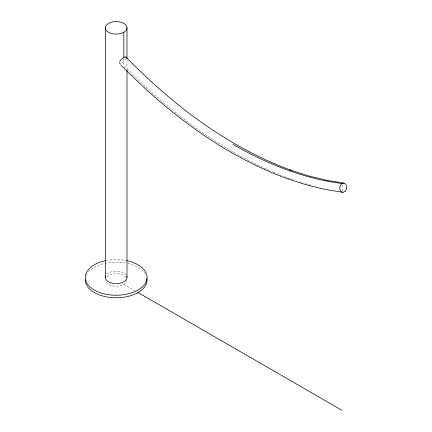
<?xml version="1.0" encoding="UTF-8"?>
<svg xmlns="http://www.w3.org/2000/svg" width="432" height="432" viewBox="0 0 432 432"><rect width="100%" height="100%" fill="white"/><g stroke="black" fill="none" stroke-linecap="round" stroke-linejoin="round"><path stroke-width="0.32" stroke-dasharray="2.16 1.62" d="M123.822 284.353L134.606 290.579M119.626 63.79L120.582 64.735M342.149 184.842L342.149 190.852M126.986 60.215L126.986 69.66M123.822 58.801L123.822 65.486L139.347 80.86A431.411 249.075 60 0 0 213.964 140.238L232.783 151.799L252.007 162.205A431.411 249.075 60 0 0 270.956 171.088M310.964 185.225A431.411 249.075 60 0 1 304.511 183.384M301.957 182.606A431.411 249.075 60 0 1 299.392 181.802M293.614 179.885A431.411 249.075 60 0 1 284.132 176.45M281.632 175.484A431.411 249.075 60 0 1 277.241 173.729M274.725 172.692A431.411 249.075 60 0 1 271.582 171.358M125.993 58.493A4.628 1.62 -45.3 0 1 122.056 63.034A4.628 1.62 -45.3 0 1 119.275 62.964M106.267 260.539A30.877 17.825 0 0 1 126.095 260.539M106.823 274.298A10.805 6.237 0 0 1 117.126 271.204A10.805 6.237 0 0 1 126.338 275.287M126.986 279.941A10.805 6.237 0 0 1 117.59 286.124A10.805 6.237 0 0 1 105.743 281.556M106.823 276.82A10.805 6.237 0 0 1 125.539 276.82M86.357 275.324A30.877 17.825 0 0 1 127.37 263.326M127.996 263.471A30.877 17.825 0 0 1 145.73 274.768"/><path stroke-width="0.65" d="M343.931 183.125L326.381 180.236L308.464 175.856L290.255 170.008L291.033 170.262C227.583 146.95 172.741 104.917 125.815 56.981M342.56 192.267L324.842 189.351L306.585 184.885L287.258 178.675C223.544 155.255 168.302 113.27 121.063 65.21M138.013 292.545L342.149 410.4M126.986 27.837A10.805 6.237 0 0 1 110.776 33.242A10.805 6.237 0 0 1 110.776 22.437A10.805 6.237 0 0 1 126.986 27.837L126.986 58.865M126.986 70.335L126.986 277.42M123.822 32.249L123.822 57.461M105.376 27.837L105.376 277.42M342.149 183.508A422.167 243.74 60 0 1 232.983 144.358M119.448 62.273A4.628 1.62 -45.3 0 1 123.385 57.731A4.628 1.62 -45.3 0 1 126.171 57.802M126.733 260.669A30.877 17.825 0 0 1 140.951 288.063A30.877 17.825 0 0 1 91.411 288.063A30.877 17.825 0 0 1 105.629 260.669M126.824 276.334A10.805 6.237 0 0 1 116.181 283.657A10.805 6.237 0 0 1 105.538 276.334M146.907 278.197A30.877 17.825 0 0 1 117.693 297.745A30.877 17.825 0 0 1 85.304 279.941M345.152 191.257A4.622 3.413 -80.6 0 0 344.785 183.4A4.622 3.413 -80.6 0 0 339.8 188.428A4.622 3.413 -80.6 0 0 345.152 191.257"/></g></svg>
